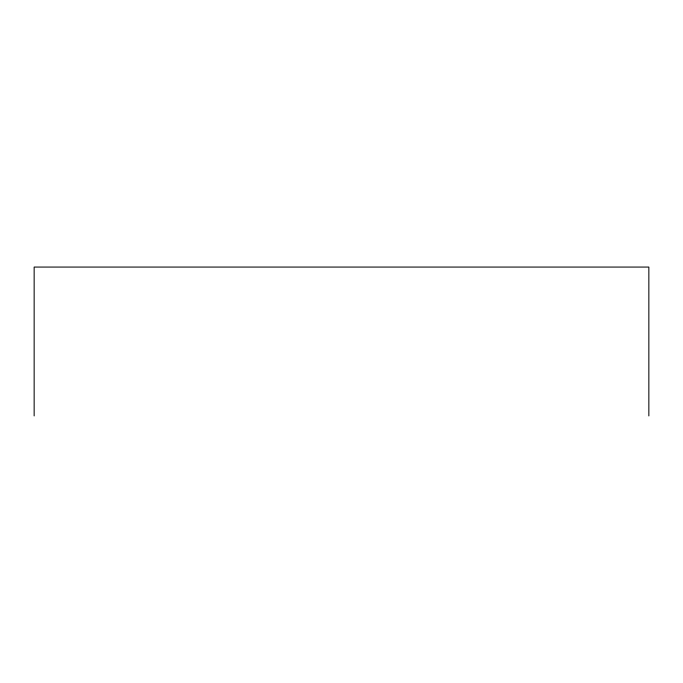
<?xml version="1.0" encoding="UTF-8"?>
<svg xmlns="http://www.w3.org/2000/svg" width="683" height="683" viewBox="0 0 683 683"><rect width="100%" height="100%" fill="white"/><g stroke="black" fill="none" stroke-linecap="round" stroke-linejoin="round"><path stroke-width="1.02" d="M648.85 415.93L648.85 267.07L34.15 267.07L34.15 415.93"/></g></svg>
